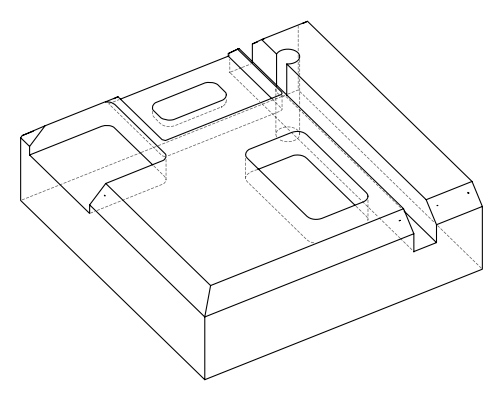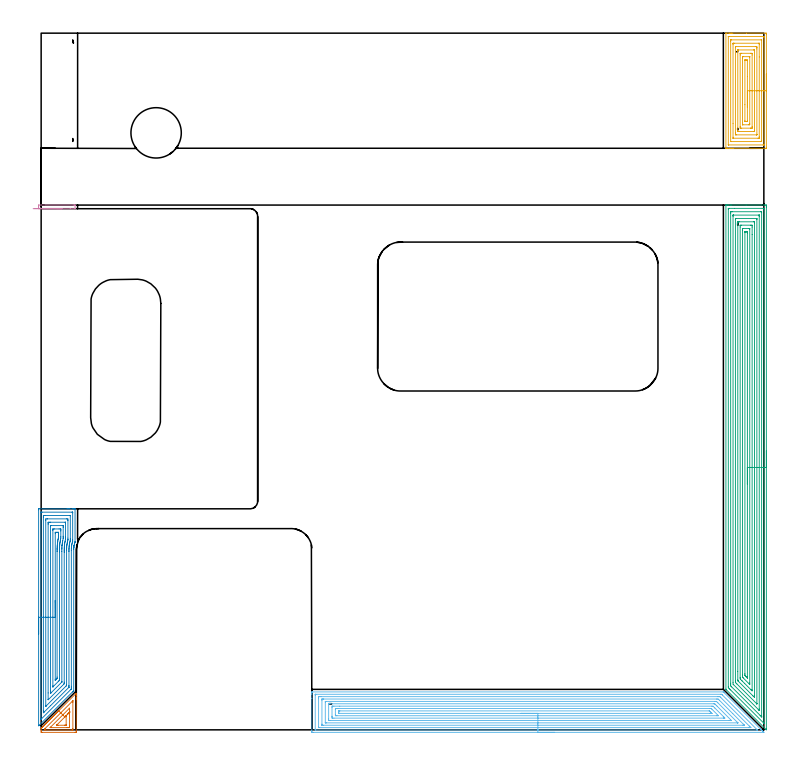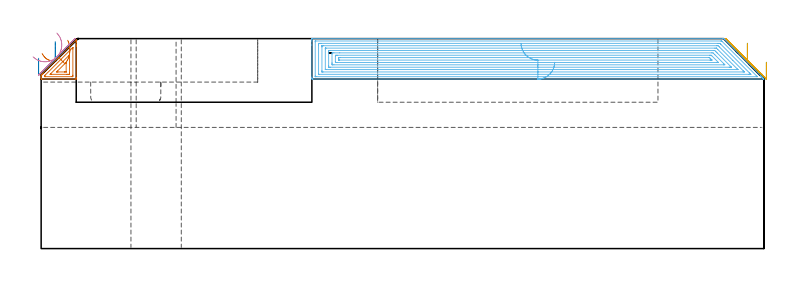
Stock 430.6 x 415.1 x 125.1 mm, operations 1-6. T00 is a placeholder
(PLAN: 13 operations, 6 tool changes, 280.7 min)
(1 AREA_MILL | FG_CHAMFER_SURFACE | UGT0205_001 | 1.1 min | 8317 mm3)
(2 AREA_MILL_1 | FG_CHAMFER_SURFACE_1 | UGT0205_001 | 7.94 min | 29076 mm3)
(3 AREA_MILL_2 | FG_CHAMFER_SURFACE_2 | UGT0205_001 | 22 min | 92930 mm3)
(4 AREA_MILL_3 | FG_CHAMFER_SURFACE_3 | UGT0205_001 | 0.39 min | 4302 mm3)
(5 AREA_MILL_4 | FG_CHAMFER_SURFACE_4 | UGT0205_001 | 5.28 min | 22315 mm3)
(6 AREA_MILL_5 | FG_CHAMFER_SURFACE_5 | UGT0205_001 | 18.88 min | 76219 mm3)
(7 AREA_MILL_6 | FG_CHAMFER_SURFACE_6 | UGT0205_001 | 4.74 min | 18047 mm3)
(8 MILL_RECTANGULAR_POCKET | POCKET_RECTANGULAR_STRAIGHT | UGT0201_094 | Follow Part, ap 5, ae 75% | 16.33 min | 555409 mm3)
(9 MILL_RECTANGULAR_POCKET_1 | POCKET_RECTANGULAR_STRAIGHT_1 | NXT0201_007 | Follow Part, ap 6.25, ae 75% | 3.39 min | 146269 mm3)
(10 MILL_SLOT | SLOT_PARTIAL_RECTANGULAR | NXT0201_009 | Follow Part, ap 2, ae 75% | 158.2 min | 493099 mm3)
(11 MILL_SLOT_1 | SLOT_PARTIAL_RECTANGULAR_1 | UGT0201_094 | Follow Part, ap 5, ae 75% | 27.92 min | 630699 mm3)
(12 MILL_RECTANGULAR_SLOT | SLOT_RECTANGULAR | UGT0201_004 | Follow Part, ap 8, ae 75% | 14.06 min | 765922 mm3)
(13 INDEXABLE_INSERT_DRILL_THROUGH_HOLE_FROM_SOLID | STEP1HOLE | NXT0302_031 | 0.52 min | 78790 mm3)
(TOOL UGT0205_001 | Chamfer Mill 20 x 3 x 45 deg. | D20 FL50 Z2)
(TOOL UGT0201_094 | End mill 20 mm | D20 FL38 Z4)
(TOOL NXT0201_007 | ENDMILL 25mm [R216.25-25050GCK54P 1620] | D25 R3 FL54 Z5)
(TOOL NXT0201_009 | ENDMILL 8mm [2P460-0800-NA 1630] | D8 FL26 Z6)
(TOOL UGT0201_004 | End Mill 32 mm | D32 FL53 Z6)
(TOOL NXT0302_031 | Index. Insert Drill 30mm [880-D3000L32-05] | D30 PA176 FL150 Z2)
(OP 1 AREA_MILL)
G17 G21 G94 G90
T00 M6
G54
G17 G0 G90 X0.593 Y1.495 S1061 M3
G43 Z135.1 H0
Z116.238
G94 G1 X0.971 Y1.873 Z115.549 F250.
X1.39 Y2.292 Z114.908
X1.846 Y2.748 Z114.322
X2.337 Y3.239 Z113.794
X2.859 Y3.761 Z113.329
X3.408 Y4.31 Z112.93
X3.979 Y4.881 Z112.6
X4.568 Y5.47 Z112.341
X5.171 Y6.073 Z112.156
X5.783 Y6.685 Z112.046
X6.399 Y7.301 Z112.012
X7.016 Y7.917 Z112.055
X7.627 Y8.528 Z112.173
X8.228 Y9.13 Z112.365
X8.816 Y9.717 Z112.632
X9.385 Y10.286 Z112.969
X9.931 Y10.832 Z113.376
X10.449 Y11.351 Z113.848
X20.805 Y21.706 Z124.203
X20.84 Y21.74 Z124.23
X20.89 Y21.786 Z124.268
X20.9 Y21.716 Z124.212
Y21.697 Z124.196
Y21.599 Z124.099
Y21.057 Z123.557
Y20.365 Z122.86
Y19.131 Z121.627
Y18.588 Z121.083
Y17.971 Z120.467
Y-0.682 Z101.815
X20.898 Y-0.953 Z101.544
X20.892 Y-1.492 Z101.006
X20.823 Y-1.494 Z101.003
X20.279 Y-1.5 Z101.
X0.449 Y-1.499 Z101.001
X0.174 Y-1.496 Z101.004
X0.002 Y-1.491 Z101.005
X0. Y-1.299 Z101.198
Y-0.953 Z101.542
Y-0.261 Z102.239
X0.001 Y0.823 Z103.321
X0.003 Y0.892 Z103.39
X0.025 Y0.925 Z103.425
X0.116 Y1.017 Z103.516
X0.218 Y1.119 Z103.615
X0.323 Y1.223 Z103.723
X0.411 Y1.311 Z103.811
X0.514 Y1.415 Z103.911
X0.621 Y1.521 Z104.021
X0.705 Y1.605 Z104.105
X0.81 Y1.712 Z104.208
X0.919 Y1.819 Z104.319
X1. Y1.9 Z104.399
X1.106 Y2.008 Z104.504
X10.449 Y11.351 Z113.848
X10.531 Y11.267 Z113.767
X11.675 Y10.125 Z112.625
X18.492 Y16.942 Z119.442
X18.877 Y17.318 Z119.818
X18.887 Y17.326 Z119.826
X18.891 Y17.318 Z119.818
X18.897 Y17.297 Z119.797
X18.899 Y16.812 Z119.312
X18.9 Y16.406 Z118.906
X18.899 Y0.823 Z103.323
X18.898 Y0.42 Z102.92
X18.89 Y-0.065 Z102.435
X18.512 Y-0.085 Z102.415
X18.492
X2.428
X2.408 Y-0.084 Z102.416
X2.01 Y-0.065 Z102.435
X2.008 Y0.333 Z102.833
X2.016 Y0.454 Z102.954
X2.385 Y0.835 Z103.335
X11.675 Y10.125 Z112.625
X12.9 Y8.9 Z111.4
X16.705 Y12.704 Z115.204
X16.88 Y12.871 Z115.371
X16.889 Y12.879 Z115.379
X16.891 Y12.865 Z115.365
X16.896 Y12.797 Z115.297
X16.899 Y12.694 Z115.194
X16.9 Y12.565 Z115.065
Y2.406 Z104.906
X16.898 Y1.712 Z104.212
X16.896 Y1.521 Z104.021
X16.888 Y1.335 Z103.835
X16.705 Y1.333 Z103.833
X16.196 Y1.33 Z103.83
X15.811 Y1.329 Z103.829
X15.303 Y1.328 Z103.828
X5.982 Y1.329 Z103.829
X5.471 Y1.332 Z103.832
X5.415 Y1.335 Z103.835
X5.353 Y1.342 Z103.842
X5.405 Y1.397 Z103.897
X5.712 Y1.712 Z104.212
X12.9 Y8.9 Z111.4
X14.124 Y7.676 Z110.176
X14.871 Y8.42 Z110.92
X14.889 Y8.435 Z110.935
X14.891 Y8.436 Z110.936
X14.893 Y8.433 Z110.933
X14.896 Y8.336 Z110.836
X14.9 Y7.947 Z110.447
X14.899 Y3.053 Z105.553
X14.897 Y2.835 Z105.335
X14.894 Y2.781 Z105.281
X14.891 Y2.757 Z105.257
X14.877 Y2.75 Z105.25
X14.769 Y2.747 Z105.247
X14.024 Y2.743 Z105.243
X13.88
X10.058
X9.556 Y2.746 Z105.246
X9.406 Y2.749 Z105.249
X9.22 Y2.76 Z105.26
X9.305 Y2.85 Z105.35
X9.404 Y2.953 Z105.453
X9.556 Y3.108 Z105.608
X9.747 Y3.299 Z105.799
X14.124 Y7.676 Z110.176
X14.612 Y8.163 Z110.71
X15.065 Y8.616 Z111.302
X15.479 Y9.031 Z111.948
X15.853 Y9.404 Z112.643
X16.182 Y9.733 Z113.381
X16.464 Y10.016 Z114.156
X16.698 Y10.249 Z114.964
X16.88 Y10.432 Z115.797
X17.011 Y10.562 Z116.65
X17.089 Y10.64 Z117.515
X17.113 Y10.664 Z118.387
X17.083 Y10.634 Z119.258
X17. Y10.551 Z120.123
X16.863 Y10.415 Z120.973
X16.675 Y10.227 Z121.804
X16.436 Y9.988 Z122.609
X16.149 Y9.701 Z123.381
X15.815 Y9.367 Z124.114
G0 Z135.1
M5
M2
(OP 2 AREA_MILL_1)
G17 G21 G94 G90
T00 M6
G54
G17 G0 G90 X-1.5 Y57.05 S1061 M3
G43 Z135.1 H0
Z113.4
G94 G1 Y57.088 Z112.528 F250.
Y57.202 Z111.664
Y57.391 Z110.812
Y57.653 Z109.98
Y57.987 Z109.174
Y58.39 Z108.4
Y58.859 Z107.664
Y59.39 Z106.972
Y59.979 Z106.329
Y60.622 Z105.74
Y61.314 Z105.208
Y62.05 Z104.74
Y62.824 Z104.337
Y63.63 Z104.003
Y64.462 Z103.741
Y65.314 Z103.552
Y66.178 Z103.438
Y67.05 Z103.4
Y131.129
X-1.497 Y131.428 Z103.402
X-1.491 Y131.69 Z103.405
X-1.225 Y131.7 Z103.672
X15.466 Z120.361
X16.038 Z120.932
X16.677 Z121.575
X16.93 Z121.827
X18.713 Z123.608
X19.218 Z124.117
X19.285 Z124.183
X19.863 Z124.762
X20.16 Y131.693 Z125.052
X20.197 Y131.69 Z125.088
X20.2 Y131.574 Z125.1
X20.196 Y111.953 Z125.095
X20.197 Y111.898 Z125.092
X20.187 Y111.851 Z125.083
X20.183 Y111.832 Z125.079
X20.163 Y111.775 Z125.061
X20.004 Y111.304 Z124.902
X19.902 Y110.968 Z124.8
X19.869 Y110.858 Z124.767
X19.751 Y110.41 Z124.65
X19.652 Y109.964 Z124.552
X19.649 Y109.945 Z124.549
X19.618 Y109.769 Z124.514
X19.605 Y109.703 Z124.504
X19.571 Y109.516 Z124.47
X19.506 Y109.069 Z124.404
X19.488 Y108.879 Z124.384
X19.483 Y108.838 Z124.38
X19.467 Y108.651 Z124.358
X19.464 Y108.622 Z124.356
X19.428 Y107.989 Z124.315
X19.409 Y107.728 Z124.304
X19.402 Y107.498 Z124.301
X19.4 Y23.441 Z124.3
X19.398 Y23.305 Z124.286
X19.362 Y23.26 Z124.257
X19.307 Y23.207 Z124.207
X19.285 Y23.185 Z124.185
X18.651 Y22.551 Z123.55
X-1.225 Y2.674 Z103.673
X-1.351 Y2.55 Z103.546
X-1.492 Y2.413 Z103.406
X-1.497 Y2.48 Z103.403
X-1.5 Y2.625 Z103.4
Y2.674
Y67.05
X-0.086 Z104.814
X-0.085 Y129.421 Z104.815
X-0.084 Y129.494 Z104.816
X-0.079 Y129.638 Z104.821
X-0.073 Y129.691 Z104.827
X-0.056 Y129.694 Z104.844
X-0.013 Y129.696 Z104.887
X0.527 Y129.7 Z105.427
X18.362 Z123.262
X18.713 Y129.696 Z123.613
X18.762 Y129.693 Z123.662
X18.772 Y129.691 Z123.672
X18.778 Y129.66 Z123.678
X18.782 Y129.565 Z123.682
X18.784 Y129.421 Z123.684
X18.785 Y129.349 Z123.685
X18.781 Y113.261 Z123.681
X18.778 Y112.439 Z123.678
X18.776 Y112.377 Z123.676
X18.769 Y112.316 Z123.669
X18.583 Y111.679 Z123.483
X18.547 Y111.549 Z123.447
X18.4 Y110.972 Z123.3
X18.331 Y110.659 Z123.231
X18.248 Y110.234 Z123.148
X18.17 Y109.769 Z123.07
X18.147 Y109.607 Z123.047
X18.074 Y109.006 Z122.974
X18.062 Y108.879 Z122.962
X18.045 Y108.656 Z122.945
X17.996 Y107.869 Z122.896
X17.987 Y106.934 Z122.887
X17.986 Y25.947 Z122.886
X17.985 Y25.221 Z122.885
X17.984 Y25.059 Z122.884
X17.974 Y24.331 Z122.874
X17.9 Y24.253 Z122.8
X17.821 Y24.172 Z122.721
X-0.013 Y6.338 Z104.887
X-0.047 Y6.307 Z104.853
X-0.074 Y6.287 Z104.826
X-0.079 Y6.285 Z104.821
X-0.081 Y6.314 Z104.819
X-0.085 Y6.458 Z104.815
X-0.086 Y6.531 Z104.814
Y6.603
Y67.05
X1.328 Z106.228
X1.329 Y126.679 Z106.229
X1.33 Y127.119 Z106.23
X1.334 Y127.569 Z106.234
X1.335 Y127.67 Z106.235
X1.509 Y127.69 Z106.409
X1.641 Y127.698 Z106.541
X1.77 Y127.699 Z106.67
X2.531 Y127.7 Z107.431
X16.93 Y127.699 Z121.83
X17.061 Y127.697 Z121.961
X17.322 Y127.69 Z122.222
X17.365 Y127.683 Z122.265
X17.366 Y127.669 Z122.266
X17.369 Y127.632 Z122.269
X17.37 Y127.569 Z122.27
X17.367 Y113.783 Z122.267
X17.366 Y113.329 Z122.266
X17.363 Y112.897 Z122.263
X17.36 Y112.781 Z122.26
X17.336 Y112.682 Z122.236
X17.272 Y112.439 Z122.172
X17.201 Y112.168 Z122.101
X17.043 Y111.549 Z121.943
X17.022 Y111.457 Z121.922
X16.93 Y111.029 Z121.83
X16.871 Y110.718 Z121.771
X16.861 Y110.659 Z121.761
X16.753 Y109.946 Z121.653
X16.731 Y109.769 Z121.631
X16.663 Y109.146 Z121.563
X16.643 Y108.879 Z121.543
X16.608 Y108.311 Z121.508
X16.591 Y107.989 Z121.491
X16.58 Y107.448 Z121.48
X16.576 Y107.099 Z121.476
X16.573 Y106.565 Z121.473
Y106.209
X16.571 Y26.468 Z121.471
X16.57 Y26.111 Z121.47
X16.567 Y25.582 Z121.467
X16.564 Y25.401 Z121.464
X16.554 Y25.365 Z121.454
X16.52 Y25.327 Z121.42
X16.42 Y25.221 Z121.32
X5.646 Y14.445 Z110.546
X1.77 Y10.571 Z106.67
X1.528 Y10.333 Z106.428
X1.345 Y10.156 Z106.245
X1.335 Y10.369 Z106.235
X1.332 Y10.529 Z106.232
X1.329 Y10.981 Z106.229
Y11.422
X1.328 Y67.05 Z106.228
X2.743 Z107.643
Y124.818
X2.744 Y124.899 Z107.644
X2.758 Y125.693 Z107.658
X3.554 Y125.699 Z108.454
X3.643 Y125.7 Z108.543
X15.236 Y125.699 Z120.136
X15.943 Y125.69 Z120.843
X15.954 Y124.982 Z120.854
X15.955 Y124.899 Z120.855
X15.953 Y114.219 Z120.853
X15.95 Y113.417 Z120.85
X15.947 Y113.329 Z120.847
X15.936 Y113.133 Z120.836
X15.819 Y112.658 Z120.719
X15.767 Y112.439 Z120.667
X15.651 Y111.935 Z120.551
X15.571 Y111.549 Z120.471
X15.502 Y111.194 Z120.402
X15.415 Y110.659 Z120.315
X15.38 Y110.426 Z120.28
X15.298 Y109.769 Z120.198
X15.283 Y109.632 Z120.183
X15.22 Y108.879 Z120.12
X15.215 Y108.811 Z120.115
X15.171 Y107.989 Z120.071
X15.17 Y107.966 Z120.07
X15.158 Y107.087 Z120.058
X15.157 Y26.99 Z120.057
X15.146 Y26.407 Z120.046
X15.001 Y26.255 Z119.901
X14.861 Y26.111 Z119.761
X3.188 Y14.437 Z108.088
X2.975 Y14.228 Z107.875
X2.763 Y14.024 Z107.663
X2.749 Y14.014 Z107.649
X2.747 Y14.065 Z107.647
X2.745 Y14.197 Z107.645
X2.743 Y14.46 Z107.643
Y14.541
Y67.05
X4.157 Z109.057
Y122.517
X4.158 Y123.119 Z109.058
X4.16 Y123.404 Z109.06
X4.164 Y123.685 Z109.064
X4.445 Y123.693 Z109.345
X4.757 Y123.698 Z109.657
X5.337 Y123.7 Z110.237
X5.647 Z110.547
X14.254 Y123.699 Z119.154
X14.448 Y123.696 Z119.348
X14.518 Y123.693 Z119.418
X14.532 Y123.691 Z119.432
X14.535 Y123.664 Z119.435
X14.538 Y123.596 Z119.438
X14.54 Y123.405 Z119.44
X14.539 Y114.825 Z119.439
X14.538 Y114.219 Z119.438
X14.536 Y113.938 Z119.436
X14.532 Y113.633 Z119.432
X14.518 Y113.486 Z119.418
X14.275 Y112.439 Z119.175
X14.254 Y112.342 Z119.154
X14.127 Y111.676 Z119.027
X14.106 Y111.549 Z119.006
X14.007 Y110.907 Z118.907
X13.973 Y110.659 Z118.873
X13.908 Y110.115 Z118.808
X13.873 Y109.769 Z118.773
X13.834 Y109.299 Z118.734
X13.805 Y108.879 Z118.705
X13.782 Y108.461 Z118.682
X13.762 Y107.989 Z118.662
X13.754 Y107.599 Z118.654
X13.748 Y107.099 Z118.648
X13.745 Y106.718 Z118.645
X13.744 Y106.209 Z118.644
Y105.829
X13.743 Y28.401 Z118.643
X13.741 Y27.891 Z118.641
X13.738 Y27.516 Z118.638
X13.736 Y27.461 Z118.636
X13.714 Y27.424 Z118.614
X13.333 Y27.031 Z118.233
X4.402 Y18.101 Z109.302
X4.296 Y18.006 Z109.196
X4.164 Y17.921 Z109.064
X4.16 Y18.101 Z109.06
X4.158 Y18.252 Z109.058
X4.157 Y21.994 Z109.057
Y67.05
X5.571 Z110.471
Y121.106
X5.572 Y121.339 Z110.472
X5.576 Y121.666 Z110.476
X5.577 Y121.682 Z110.477
X5.588 Y121.69 Z110.488
X5.651 Y121.695 Z110.551
X5.747 Y121.698 Z110.647
X5.868 Y121.7 Z110.768
X6.229 Z111.129
X13.002 Y121.699 Z117.902
X13.095 Y121.695 Z117.995
X13.112 Y121.69 Z118.012
X13.12 Y121.685 Z118.02
X13.122 Y121.667 Z118.022
X13.125 Y121.576 Z118.025
X13.126 Y121.339 Z118.026
Y120.685
X13.125 Y115.347 Z118.025
Y115.109
X13.124 Y114.458 Z118.024
X13.122 Y114.219 Z118.022
X13.118 Y113.895 Z118.018
X12.903 Y112.898 Z117.803
X12.811 Y112.439 Z117.711
X12.756 Y112.154 Z117.656
X12.656 Y111.549 Z117.556
X12.632 Y111.389 Z117.532
X12.533 Y110.659 Z117.433
X12.526 Y110.604 Z117.426
X12.471 Y110.1 Z117.371
X12.445 Y109.795 Z117.345
X12.443 Y109.769 Z117.343
X12.387 Y108.963 Z117.287
X12.382 Y108.879 Z117.282
X12.347 Y108.113 Z117.247
X12.344 Y107.989 Z117.244
X12.333 Y107.238 Z117.233
X12.33 Y106.209 Z117.23
X12.329 Y28.781 Z117.229
X12.327 Y28.594 Z117.227
X12.324 Y28.501 Z117.224
X12.322 Y28.482 Z117.222
X12.31 Y28.465 Z117.21
X12.281 Y28.432 Z117.181
X12.106 Y28.255 Z117.006
X6.229 Y22.377 Z111.129
X5.87 Y22.019 Z110.77
X5.752 Y21.905 Z110.652
X5.588 Y21.747 Z110.488
X5.578 Y21.97 Z110.478
X5.573 Y22.315 Z110.473
X5.572 Y22.551 Z110.472
X5.571 Y23.207 Z110.471
Y67.05
X6.985 Z111.885
X6.986 Y118.804 Z111.886
X6.991 Y119.559 Z111.891
X6.992 Y119.687 Z111.892
X7.121 Y119.69 Z112.021
X7.872 Y119.699 Z112.772
X10.688 Y119.7 Z115.588
X11.441 Y119.697 Z116.341
X11.579 Y119.69 Z116.479
X11.705 Y119.682 Z116.605
X11.708 Y119.559 Z116.608
X11.71 Y119.429 Z116.61
X11.711 Y118.669 Z116.611
X11.712 Y118.537 Z116.612
X11.71 Y114.979 Z116.61
X11.703 Y114.219 Z116.603
X11.514 Y113.329 Z116.414
X11.383 Y112.635 Z116.283
X11.349 Y112.439 Z116.249
X11.26 Y111.868 Z116.16
X11.215 Y111.549 Z116.115
X11.155 Y111.083 Z116.055
X11.107 Y110.659 Z116.007
X11.069 Y110.279 Z115.969
X11.026 Y109.769 Z115.926
X11.003 Y109.455 Z115.903
X10.968 Y108.879 Z115.868
X10.955 Y108.613 Z115.855
X10.932 Y107.989 Z115.832
X10.926 Y107.751 Z115.826
X10.918 Y107.099 Z115.818
X10.917 Y106.871 Z115.817
X10.916 Y106.209 Z115.816
Y105.982
X10.914 Y30.334 Z115.814
X10.91 Y29.671 Z115.81
X10.908 Y29.558 Z115.808
X10.902 Y29.511 Z115.802
X10.876 Y29.482 Z115.776
X10.688 Y29.287 Z115.588
X10.435 Y29.033 Z115.335
X10.184 Y28.781 Z115.084
X7.317 Y25.914 Z112.217
X7.121 Y25.718 Z112.021
X7.054 Y25.654 Z111.954
X7. Y25.606 Z111.9
X6.993 Y25.6 Z111.893
X6.99 Y25.629 Z111.89
X6.988 Y25.705 Z111.888
X6.986 Y25.976 Z111.886
X6.985 Y26.111 Z111.885
Y67.05
X8.399 Z113.299
X8.4 Y116.889 Z113.3
X8.401 Y117.391 Z113.301
X8.403 Y117.561 Z113.303
X8.406 Y117.685 Z113.306
X8.498 Y117.69 Z113.398
X8.904 Y117.699 Z113.804
X8.984 Y117.7 Z113.884
X9.796 Z114.696
X9.875 Z114.775
X10.199 Y117.695 Z115.099
X10.279 Y117.691 Z115.179
X10.291 Y117.688 Z115.191
X10.293 Y117.678 Z115.193
X10.295 Y117.651 Z115.195
X10.297 Y117.591 Z115.197
Y117.279
Y115.999
X10.296 Y115.5 Z115.196
X10.294 Y115.109 Z115.194
X10.29 Y114.617 Z115.19
X10.286 Y114.517 Z115.186
X10.154 Y113.862 Z115.054
X10.049 Y113.329 Z114.949
X10.01 Y113.115 Z114.91
X9.896 Y112.439 Z114.796
X9.883 Y112.352 Z114.783
X9.796 Y111.735 Z114.696
X9.775 Y111.571 Z114.675
X9.772 Y111.549 Z114.672
X9.685 Y110.77 Z114.585
X9.675 Y110.659 Z114.575
X9.616 Y109.949 Z114.516
X9.603 Y109.769 Z114.503
X9.562 Y109.113 Z114.462
X9.55 Y108.879 Z114.45
X9.525 Y108.26 Z114.425
X9.517 Y107.989 Z114.417
X9.507 Y107.388 Z114.407
X9.504 Y107.099 Z114.404
X9.502 Y106.503 Z114.402
Y106.209
X9.5 Y31.451 Z114.4
X9.497 Y30.859 Z114.397
X9.493 Y30.561 Z114.393
X9.204 Y30.261 Z114.104
X8.904 Y29.952 Z113.804
X8.764 Y29.811 Z113.664
X8.624 Y29.671 Z113.524
X8.546 Y29.594 Z113.446
X8.495 Y29.546 Z113.395
X8.409 Y29.467 Z113.309
X8.404 Y29.581 Z113.304
X8.402 Y29.671 Z113.302
X8.4 Y29.871 Z113.3
Y30.174
X8.399 Y67.05 Z113.299
Y67.922 Z113.338
Y68.787 Z113.451
Y69.638 Z113.64
Y70.47 Z113.903
Y71.276 Z114.236
Y72.05 Z114.639
Y72.786 Z115.108
Y73.478 Z115.639
Y74.121 Z116.228
Y74.71 Z116.872
Y75.242 Z117.564
Y75.71 Z118.299
Y76.113 Z119.073
Y76.447 Z119.879
Y76.709 Z120.711
Y76.898 Z121.563
Y77.012 Z122.428
Y77.05 Z123.299
G0 Z135.1
M5
M2
(OP 3 AREA_MILL_2)
G17 G21 G94 G90
T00 M6
G54
G17 G0 G90 X432.1 Y166.35 S1061 M3
G43 Z135.1 H0
Z111.
G94 G1 Y166.312 Z110.128 F250.
Y166.198 Z109.263
Y166.009 Z108.412
Y165.747 Z107.58
Y165.413 Z106.774
Y165.01 Z106.
Y164.542 Z105.264
Y164.01 Z104.572
Y163.421 Z103.929
Y162.778 Z103.34
Y162.086 Z102.808
Y161.35 Z102.34
Y160.576 Z101.937
Y159.77 Z101.603
Y158.938 Z101.341
Y158.086 Z101.152
Y157.222 Z101.038
Y156.35 Z101.
Y0.525
X432.099 Y0.16 Z101.001
X432.098 Y0.12 Z101.002
X432.091 Y0.014 Z101.005
X432.019 Y0.082 Z101.078
X431.939 Y0.16 Z101.158
X408.288 Y23.812 Z124.811
X408.034 Y24.069 Z125.061
X408.003 Y24.105 Z125.089
X408. Y24.257 Z125.1
Y312.54
X408.002 Y312.691 Z125.088
X408.029 Y312.7 Z125.062
X408.376 Z124.724
X408.775 Z124.325
X409.41 Z123.684
X410.615 Z122.482
X411.184 Z121.91
X420.05 Z113.047
X430.974 Z102.123
X431.576 Y312.696 Z101.521
X432.092 Y312.692 Z101.006
X432.094 Y312.615 Z101.004
X432.098 Y312.094 Z101.002
X432.1 Y311.566 Z101.
Y156.35
X430.686 Z102.414
X430.685 Y3.958 Z102.415
Y3.904
X430.683 Y3.878 Z102.417
X430.682 Y3.877 Z102.418
X430.674 Y3.881 Z102.426
X430.617 Y3.934 Z102.483
X430.564 Y3.986 Z102.536
X430.373 Y4.176 Z102.727
X410.738 Y23.812 Z122.362
X410.297 Y24.254 Z122.803
X409.853 Y24.704 Z123.247
X409.421 Y25.154 Z123.679
X409.414 Y25.593 Z123.686
Y310.305
X409.416 Y310.531 Z123.684
X409.419 Y310.641 Z123.681
X409.421 Y310.688 Z123.679
X409.52 Y310.691 Z123.58
X409.91 Y310.698 Z123.19
X413.171 Y310.7 Z119.929
X430.302 Y310.699 Z102.798
X430.548 Y310.695 Z102.552
X430.645 Y310.69 Z102.455
X430.679 Y310.686 Z102.421
X430.681 Y310.64 Z102.419
X430.684 Y310.531 Z102.416
X430.686 Y310.313 Z102.414
Y156.35
X429.272 Z103.828
X429.271 Y8.282 Z103.829
X429.268 Y7.746 Z103.832
X429.267 Z103.833
X429.257 Z103.843
X428.916 Y8.084 Z104.184
X428.36 Y8.639 Z104.74
X411.403 Y25.597 Z121.697
X411.184 Y25.819 Z121.916
X410.855 Y26.156 Z122.245
X410.835 Y26.489 Z122.265
X410.832 Y26.844 Z122.268
X410.829 Y27.382 Z122.271
Y27.739
Y307.631
X410.83 Y307.987 Z122.27
X410.835 Y308.524 Z122.265
X410.84 Y308.69 Z122.26
X411.011 Y308.697 Z122.089
X411.184 Y308.699 Z121.916
X411.895 Y308.7 Z121.205
X428.741 Z104.359
X428.916 Y308.698 Z104.184
X429.091 Y308.695 Z104.009
X429.208 Y308.69 Z103.892
X429.265 Y308.678 Z103.835
X429.267 Y308.642 Z103.833
X429.269 Y308.524 Z103.831
X429.271 Y308.167 Z103.829
X429.272 Y156.35 Z103.828
X427.857 Z105.243
Y12.383
X427.851 Y11.617 Z105.249
X427.83 Y11.63 Z105.27
X427.746 Y11.709 Z105.354
X427.578 Y11.873 Z105.522
X427.24 Y12.209 Z105.86
X412.61 Y26.839 Z120.49
X412.25 Y27.201 Z120.85
X412.243 Y28.274 Z120.857
Y305.846
X412.245 Y306.563 Z120.855
X412.248 Y306.667 Z120.852
X412.249 Y306.689 Z120.851
X412.269 Y306.692 Z120.831
X412.321 Y306.696 Z120.779
X412.533 Y306.699 Z120.567
X427.58 Z105.52
X427.779 Y306.697 Z105.321
X427.828 Y306.693 Z105.272
X427.848 Y306.69 Z105.252
X427.85 Y306.678 Z105.25
X427.853 Y306.611 Z105.247
X427.857 Y306.02 Z105.243
Y305.846
Y156.35
X426.443 Z106.657
Y15.591
X426.442 Y15.528 Z106.658
X426.439 Y15.48 Z106.661
X426.438 Y15.475 Z106.662
X426.433 Y15.477 Z106.667
X426.394 Y15.51 Z106.706
X426.256 Y15.643 Z106.844
X414.516 Y27.382 Z118.584
X413.844 Y28.056 Z119.256
X413.736 Y28.168 Z119.364
X413.684 Y28.226 Z119.416
X413.664 Y28.252 Z119.436
X413.662 Y28.274 Z119.438
X413.659 Y28.46 Z119.441
X413.657 Y29.167 Z119.443
Y29.355
Y304.249
X413.658 Y304.437 Z119.442
X413.66 Y304.562 Z119.44
X413.664 Y304.661 Z119.436
X413.67 Y304.691 Z119.43
X413.686 Y304.692 Z119.414
X413.844 Y304.697 Z119.256
X414.096 Y304.7 Z119.004
X426.256 Y304.699 Z106.844
X426.347 Y304.697 Z106.753
X426.402 Y304.694 Z106.698
X426.428 Y304.691 Z106.672
X426.436 Y304.624 Z106.664
X426.441 Y304.249 Z106.659
X426.442 Y304.061 Z106.658
X426.443 Y156.35 Z106.657
X425.029 Z108.071
X425.028 Y20.242 Z108.072
X425.026 Y19.695 Z108.074
X425.022 Y19.349 Z108.078
X425.02 Y19.339 Z108.08
X425.003 Y19.349 Z108.097
X424.483 Y19.865 Z108.617
X424.106 Y20.242 Z108.994
X415.617 Y28.731 Z117.483
X415.183 Y29.167 Z117.917
X415.121 Y29.234 Z117.979
X415.085 Y29.274 Z118.015
X415.078 Y29.306 Z118.022
X415.075 Y29.442 Z118.025
X415.072 Y29.715 Z118.028
X415.071 Y34.84 Z118.029
Y301.933
X415.073 Y302.276 Z118.027
X415.076 Y302.551 Z118.024
X415.078 Y302.679 Z118.022
X415.205 Y302.691 Z117.895
X415.617 Y302.697 Z117.483
X416.083 Y302.7 Z117.017
X424.483 Y302.699 Z108.617
X424.953 Y302.696 Z108.147
X425.013 Y302.69 Z108.087
X425.022 Y302.626 Z108.078
X425.025 Y302.276 Z108.075
X425.028 Y301.727 Z108.072
X425.029 Y156.35 Z108.071
X423.615 Z109.485
X423.614 Y23.794 Z109.486
X423.597 Y23.213 Z109.503
X422.987 Y23.812 Z110.113
X419.163 Y27.634 Z113.937
X417.63 Y29.167 Z115.47
X417.39 Y29.407 Z115.71
X416.742 Y30.059 Z116.358
X416.504 Y30.306 Z116.596
X416.486 Y30.952 Z116.614
Y30.97
X416.485 Y299.599 Z116.615
X416.486 Y300.491 Z116.614
X416.487 Y300.508 Z116.613
X416.504 Y300.69 Z116.596
X417.184 Y300.699 Z115.916
X422.71 Z110.39
X423.393 Y300.696 Z109.707
X423.597 Y300.69 Z109.503
X423.613 Y300.491 Z109.487
X423.614 Y300.474 Z109.486
X423.615 Y299.599 Z109.485
Y295.122
Y156.35
X422.2 Z110.9
Y27.895
X422.198 Y27.382 Z110.902
X422.196 Y27.161 Z110.904
X422.194 Y27.08 Z110.906
X421.867 Y27.382 Z111.233
X418.277 Y30.97 Z114.823
X418.061 Y31.192 Z115.039
X417.955 Y31.304 Z115.145
X417.906 Y31.361 Z115.194
X417.905 Y31.465 Z115.195
X417.901 Y31.844 Z115.199
X417.9 Y32.224 Z115.2
Y32.737
Y297.814
Y298.192
X417.904 Y298.573 Z115.196
X417.906 Y298.679 Z115.194
X417.91 Y298.691 Z115.19
X417.92 Y298.694 Z115.18
X417.947 Y298.697 Z115.153
X418.057 Y298.699 Z115.043
X418.277 Y298.7 Z114.823
X421.829 Z111.271
X422.044 Y298.695 Z111.056
X422.151 Y298.69 Z110.949
X422.194 Y298.686 Z110.906
X422.196 Y298.655 Z110.904
X422.198 Y298.565 Z110.902
X422.2 Y298.327 Z110.9
Y156.35
X420.786 Z112.314
Y31.844
X420.782 Y31.107 Z112.318
X420.779 Y30.952 Z112.321
X420.774 Y30.93 Z112.326
X420.771 Y30.931 Z112.329
X420.746 Y30.952 Z112.354
X420.05 Y31.647 Z113.05
X419.854 Y31.844 Z113.246
X419.655 Y32.053 Z113.446
X419.321 Y32.405 Z113.779
X419.316 Y32.583 Z113.784
X419.315 Y32.737 Z113.785
X419.314 Y33.478 Z113.786
Y296.399
X419.316 Y296.584 Z113.784
X419.319 Y296.676 Z113.781
X419.321 Y296.69 Z113.779
X419.339 Y296.694 Z113.761
X419.385 Y296.698 Z113.715
X420.05 Y296.7 Z113.05
X420.27 Y296.699 Z112.83
X420.748 Y296.692 Z112.352
X420.773 Y296.69 Z112.327
X420.779 Y296.671 Z112.321
X420.782 Y296.603 Z112.318
X420.785 Y296.462 Z112.315
X420.786 Y296.18 Z112.314
Y296.028
Y156.35
Y155.478 Z112.352
Y154.613 Z112.466
Y153.762 Z112.654
Y152.93 Z112.917
Y152.124 Z113.251
Y151.35 Z113.653
Y150.614 Z114.122
Y149.922 Z114.653
Y149.279 Z115.243
Y148.69 Z115.886
Y148.158 Z116.578
Y147.69 Z117.314
Y147.287 Z118.088
Y146.953 Z118.893
Y146.691 Z119.725
Y146.502 Z120.577
Y146.388 Z121.442
Y146.35 Z122.314
G0 Z135.1
M5
M2
(OP 4 AREA_MILL_3)
G17 G21 G94 G90
T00 M6
G54
G17 G0 G90 X9.35 Y310.5 S1061 M3
G43 Z135.1 H0
Z128.391
G94 G1 X9.939 Z127.748 F250.
X10.47 Z127.056
X10.939 Z126.32
X11.342 Z125.546
X11.676 Z124.74
X11.938 Z123.908
X12.127 Z123.056
X12.241 Z122.191
X12.279 Z121.32
X12.241 Z120.448
X12.127 Z119.583
X11.938 Z118.732
X11.676 Z117.9
X11.342 Z117.094
X10.939 Z116.32
X10.47 Z115.584
X9.939 Z114.892
X9.35 Z114.249
X-1.386 Z103.512
X-1.492 Y310.503 Z103.406
X-1.496 Y310.734 Z103.404
X-1.5 Y311.312 Z103.4
Y312.178
X-1.497 Y312.466 Z103.403
X-1.492 Y312.697 Z103.407
X-1.386 Y312.7 Z103.513
X19.123 Z124.019
X20.051 Z124.944
X20.12 Y312.697 Z125.014
X20.196 Y312.69 Z125.089
X20.2 Y312.466 Z125.1
Y310.734
X20.196 Y310.509 Z125.089
X20.176 Y310.505 Z125.069
X20.119 Y310.5 Z125.013
X17.339 Z122.237
X9.35 Z114.249
X8.707 Z113.659
X8.015 Z113.128
X7.279 Z112.66
X6.505 Z112.257
X5.699 Z111.923
X4.867 Z111.661
X4.015 Z111.472
X3.15 Z111.358
X2.279 Z111.32
X1.407 Z111.358
X0.542 Z111.472
X-0.309 Z111.661
X-1.141 Z111.923
X-1.947 Z112.257
X-2.721 Z112.66
X-3.457 Z113.128
X-4.149 Z113.659
X-4.792 Z114.249
G0 Z135.1
M5
M2
(OP 5 AREA_MILL_4)
G17 G21 G94 G90
T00 M6
G54
G17 G0 G90 X432.1 Y390.8 S1061 M3
G43 Z135.1 H0
Z111.
G94 G1 Y390.762 Z110.128 F250.
Y390.648 Z109.264
Y390.459 Z108.412
Y390.197 Z107.58
Y389.863 Z106.774
Y389.46 Z106.
Y388.992 Z105.264
Y388.46 Z104.572
Y387.871 Z103.929
Y387.228 Z103.34
Y386.536 Z102.808
Y385.8 Z102.34
Y385.026 Z101.937
Y384.22 Z101.603
Y383.388 Z101.341
Y382.536 Z101.152
Y381.672 Z101.038
Y380.8 Z101.
Y347.047
X432.096 Y346.679 Z101.002
X432.091 Y346.51 Z101.005
X431.917 Y346.5 Z101.179
X412.616 Z120.479
X412.07 Z121.023
X411.388 Z121.709
X411.184 Z121.913
X410.502 Z122.596
X410.297 Z122.799
X409.888 Z123.211
X408.933 Z124.166
X408.524 Z124.575
X408.241 Z124.857
X408.017 Y346.506 Z125.075
X408.003 Y346.509 Z125.089
X408. Y346.602 Z125.1
Y414.998
X408.003 Y415.091 Z125.089
X408.017 Y415.094 Z125.075
X408.242 Y415.1 Z124.857
X409.888 Z123.211
X410.297 Z122.799
X410.501 Z122.596
X411.184 Z121.913
X411.388 Z121.709
X412.07 Z121.023
X420.272 Z112.825
X431.576 Z101.52
X431.919 Y415.098 Z101.177
X432.091 Y415.09 Z101.005
X432.099 Y414.918 Z100.999
X432.1 Y414.553 Z101.
Y380.8
X430.686 Z102.414
X430.685 Y348.602 Z102.415
X430.684 Y348.547 Z102.416
X430.682 Y348.521 Z102.418
X430.68 Y348.514 Z102.42
X430.662 Y348.51 Z102.438
X430.448 Y348.505 Z102.652
X430.125 Y348.5 Z102.975
X409.733 Z123.367
X409.538 Y348.503 Z123.562
X409.481 Y348.505 Z123.619
X409.427 Y348.509 Z123.673
X409.421 Y348.603 Z123.679
X409.414 Y348.819 Z123.686
Y348.823
X409.415 Y412.998 Z123.685
X409.416 Y413.053 Z123.684
X409.418 Y413.079 Z123.682
X409.42 Y413.086 Z123.68
X409.438 Y413.09 Z123.662
X409.652 Y413.095 Z123.448
X409.975 Y413.099 Z123.125
X430.367 Y413.1 Z102.733
X430.562 Y413.097 Z102.538
X430.619 Y413.095 Z102.481
X430.673 Y413.091 Z102.427
X430.679 Y412.997 Z102.421
X430.686 Y412.781 Z102.414
Y412.777
Y380.8
X429.272 Z103.828
X429.271 Y351.132 Z103.829
X429.267 Y350.6 Z103.833
X429.265 Y350.52 Z103.835
X429.115 Y350.507 Z103.985
X429.015 Y350.501 Z104.085
X411.084 Z122.016
X410.886 Y350.506 Z122.214
X410.834 Y350.51 Z122.266
X410.832 Y350.519 Z122.268
X410.829 Y350.549 Z122.271
Y410.468
X410.833 Y411. Z122.267
X410.835 Y411.08 Z122.265
X410.985 Y411.093 Z122.115
X411.085 Y411.099 Z122.015
X429.016 Z104.084
X429.214 Y411.094 Z103.886
X429.266 Y411.09 Z103.834
X429.268 Y411.081 Z103.832
X429.271 Y411.051 Z103.829
X429.272 Y380.8 Z103.828
X427.857 Z105.243
Y353.264
X427.853 Y352.553 Z105.247
X427.851 Y352.511 Z105.249
X427.81 Y352.507 Z105.29
X427.715 Y352.503 Z105.385
X427.524 Y352.501 Z105.576
X427.143 Y352.5 Z105.957
X412.521 Z120.579
X412.365 Y352.502 Z120.735
X412.287 Y352.506 Z120.813
X412.253 Y352.51 Z120.847
X412.25 Y352.532 Z120.85
X412.244 Y353.091 Z120.856
X412.243 Y361.348 Z120.857
Y408.336
X412.247 Y409.047 Z120.853
X412.249 Y409.089 Z120.851
X412.29 Y409.093 Z120.81
X412.385 Y409.097 Z120.715
X412.576 Y409.099 Z120.524
X412.957 Y409.1 Z120.143
X427.579 Z105.521
X427.735 Y409.098 Z105.365
X427.813 Y409.094 Z105.287
X427.847 Y409.09 Z105.253
X427.85 Y409.068 Z105.25
X427.856 Y408.509 Z105.244
X427.857 Y400.915 Z105.243
Y380.8
X426.443 Z106.657
Y354.854
X426.441 Y354.667 Z106.659
X426.438 Y354.543 Z106.662
X426.435 Y354.509 Z106.665
X426.424 Y354.506 Z106.676
X426.391 Y354.503 Z106.709
X426.256 Y354.501 Z106.844
X414.383 Z118.717
X413.844 Y354.507 Z119.256
X413.671 Y354.51 Z119.429
X413.662 Y354.854 Z119.438
X413.658 Y355.041 Z119.442
X413.657 Y355.228 Z119.443
Y355.929
Y406.746
X413.659 Y406.933 Z119.441
X413.662 Y407.057 Z119.438
X413.665 Y407.091 Z119.435
X413.676 Y407.094 Z119.424
X413.709 Y407.097 Z119.391
X413.844 Y407.099 Z119.256
X425.717 Z107.383
X426.256 Y407.093 Z106.844
X426.429 Y407.09 Z106.671
X426.438 Y406.746 Z106.662
X426.442 Y406.559 Z106.658
X426.443 Y406.372 Z106.657
Y405.671
Y380.8
X425.029 Z108.071
Y357.159
X425.027 Y356.817 Z108.073
X425.024 Y356.545 Z108.076
X425.022 Y356.518 Z108.078
X424.989 Y356.51 Z108.111
X424.905 Y356.504 Z108.195
X424.799 Y356.501 Z108.301
X415.617 Z117.483
X415.3 Y356.505 Z117.8
X415.09 Y356.51 Z118.01
X415.077 Y356.518 Z118.023
X415.075 Y356.532 Z118.025
X415.072 Y356.569 Z118.028
X415.071 Y356.635 Z118.029
Y356.817
Y404.441
X415.073 Y404.783 Z118.027
X415.076 Y405.055 Z118.024
X415.078 Y405.082 Z118.022
X415.111 Y405.09 Z117.989
X415.195 Y405.096 Z117.905
X415.301 Y405.099 Z117.799
X424.483 Z108.617
X424.8 Y405.095 Z108.3
X425.01 Y405.09 Z108.09
X425.023 Y405.082 Z108.077
X425.025 Y405.068 Z108.075
X425.028 Y405.031 Z108.072
X425.029 Y404.965 Z108.071
Y404.783
Y380.8
X423.615 Z109.485
Y359.482
X423.612 Y358.594 Z109.488
X423.611 Y358.579 Z109.489
X423.596 Y358.51 Z109.504
X422.803 Y358.501 Z110.297
X422.71 Y358.5 Z110.39
X417.39 Z115.71
X416.593 Y358.504 Z116.507
X416.503 Y358.51 Z116.597
X416.489 Y358.594 Z116.611
X416.487 Y358.61 Z116.613
X416.485 Y359.5 Z116.615
Y402.118
X416.488 Y403.006 Z116.612
X416.489 Y403.021 Z116.611
X416.503 Y403.09 Z116.597
X417.297 Y403.099 Z115.803
X417.39 Y403.1 Z115.71
X422.71 Z110.39
X423.507 Y403.096 Z109.593
X423.596 Y403.09 Z109.504
X423.611 Y403.006 Z109.489
X423.613 Y402.99 Z109.487
X423.615 Y402.118 Z109.485
Y380.8
X422.2 Z110.9
Y361.259
X422.198 Y360.883 Z110.902
X422.193 Y360.513 Z110.907
X421.823 Y360.503 Z111.277
X421.693 Y360.501 Z111.407
X418.147 Z114.953
X417.931 Y360.507 Z115.169
X417.908 Y360.51 Z115.192
X417.905 Y360.522 Z115.195
X417.901 Y360.548 Z115.199
X417.9 Y360.574 Z115.2
Y360.748
Y400.341
X417.902 Y400.717 Z115.198
X417.907 Y401.087 Z115.193
X418.277 Y401.097 Z114.823
X418.407 Y401.099 Z114.693
X421.953 Z111.147
X422.169 Y401.093 Z110.931
X422.192 Y401.09 Z110.908
X422.195 Y401.078 Z110.905
X422.199 Y401.052 Z110.901
X422.2 Y401.026 Z110.9
Y400.852
Y380.8
X420.786 Z112.314
Y362.666
X420.784 Y362.574 Z112.316
X420.782 Y362.529 Z112.318
X420.78 Y362.514 Z112.32
X420.761 Y362.51 Z112.339
X420.581 Y362.503 Z112.519
X420.05 Y362.501 Z113.05
X419.695 Y362.502 Z113.405
X419.385 Y362.51 Z113.715
X419.321 Y362.52 Z113.779
X419.318 Y362.636 Z113.782
X419.315 Y362.883 Z113.785
X419.314 Y372.471 Z113.786
Y398.934
X419.316 Y399.026 Z113.784
X419.318 Y399.071 Z113.782
X419.32 Y399.086 Z113.78
X419.339 Y399.09 Z113.761
X419.519 Y399.097 Z113.581
X420.05 Y399.099 Z113.05
X420.405 Y399.098 Z112.695
X420.715 Y399.09 Z112.385
X420.779 Y399.08 Z112.321
X420.782 Y398.964 Z112.318
X420.785 Y398.717 Z112.315
X420.786 Y389.314 Z112.314
Y380.8
Y379.928 Z112.352
Y379.064 Z112.466
Y378.212 Z112.654
Y377.38 Z112.917
Y376.574 Z113.251
Y375.8 Z113.653
Y375.064 Z114.122
Y374.372 Z114.653
Y373.729 Z115.243
Y373.14 Z115.886
Y372.608 Z116.578
Y372.14 Z117.314
Y371.737 Z118.088
Y371.403 Z118.894
Y371.141 Z119.726
Y370.952 Z120.577
Y370.838 Z121.442
Y370.8 Z122.314
G0 Z135.1
M5
M2
(OP 6 AREA_MILL_5)
G17 G21 G94 G90
T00 M6
G54
G17 G0 G90 X305.95 Y-1.5 S1061 M3
G43 Z135.1 H0
Z111.
G94 G1 X305.912 Z110.128 F250.
X305.798 Z109.264
X305.609 Z108.412
X305.347 Z107.58
X305.013 Z106.774
X304.61 Z106.
X304.141 Z105.264
X303.61 Z104.572
X303.021 Z103.929
X302.378 Z103.34
X301.686 Z102.808
X300.95 Z102.34
X300.176 Z101.937
X299.37 Z101.603
X298.538 Z101.341
X297.686 Z101.152
X296.821 Z101.038
X295.95 Z101.
X161.921
X161.398 Y-1.495 Z101.003
X161.308 Y-1.492 Z101.006
X161.304 Y-0.976 Z101.521
X161.3 Y-0.36 Z102.137
Y18.801 Z121.296
Y21.19 Z123.685
Y21.879 Z124.379
Y22.193 Z124.692
X161.307 Y22.57 Z125.061
X161.31 Y22.597 Z125.088
X161.474 Y22.6 Z125.1
X406.301
X406.495 Y22.596 Z125.089
X406.546 Y22.556 Z125.051
X406.961 Y22.139 Z124.639
X428.6 Y0.502 Z102.998
X428.705 Y0.395 Z102.894
X428.788 Y0.312 Z102.812
X428.896 Y0.206 Z102.702
X428.999 Y0.102 Z102.601
X429.086 Y0.014 Z102.514
X429.191 Y-0.089 Z102.407
X429.292 Y-0.192 Z102.308
X429.384 Y-0.283 Z102.216
X429.487 Y-0.385 Z102.111
X429.585 Y-0.485 Z102.014
X429.681 Y-0.581 Z101.918
X429.782 Y-0.681 Z101.815
X429.879 Y-0.778 Z101.721
X429.979 Y-0.879 Z101.62
X430.078 Y-0.976 Z101.52
X430.52 Y-1.419 Z101.08
X430.575 Y-1.478 Z101.022
X430.583 Y-1.495 Z101.004
X430.575 Y-1.5 Z101.
X295.95
Y-0.086 Z102.414
X163.708
X163.485 Y-0.084 Z102.416
X163.375 Y-0.082 Z102.418
X163.323 Y-0.079 Z102.421
X163.309 Y-0.074 Z102.426
X163.307 Y-0.056 Z102.444
X163.303 Y0.055 Z102.555
X163.3 Y0.315 Z102.815
X163.301 Y20.707 Z123.207
X163.305 Y21.112 Z123.612
X163.309 Y21.165 Z123.665
X163.313 Y21.18 Z123.68
X163.32 Y21.181 Z123.681
X163.374 Y21.184 Z123.684
X163.485 Y21.185 Z123.685
X163.708 Y21.186 Z123.686
X404.961
X405.409 Y21.18 Z123.68
X405.46 Y21.179 Z123.679
X405.549 Y21.094 Z123.594
X405.686 Y20.962 Z123.462
X405.854 Y20.796 Z123.296
X426.405 Y0.244 Z102.744
X426.606 Y0.04 Z102.54
X426.666 Y-0.024 Z102.476
X426.714 Y-0.079 Z102.421
X426.623 Y-0.081 Z102.419
X426.405 Y-0.086 Z102.414
X295.95
Y1.328 Z103.828
X165.495 Y1.329 Z103.829
X165.375 Y1.331 Z103.831
X165.333 Y1.333 Z103.833
X165.316 Y1.334 Z103.834
X165.31 Y1.363 Z103.863
X165.305 Y1.491 Z103.991
X165.301 Y1.684 Z104.184
X165.3 Y1.877 Z104.377
Y18.723 Z121.223
X165.304 Y19.416 Z121.916
X165.308 Y19.601 Z122.101
X165.325 Y19.765 Z122.265
X165.495 Y19.767 Z122.267
X166.031 Y19.77 Z122.27
X166.388 Y19.771 Z122.271
X166.924 Y19.772 Z122.272
X403.173 Y19.771 Z122.271
X403.71 Y19.77 Z122.27
X404.067 Y19.768 Z122.268
X404.42 Y19.765 Z122.265
X404.78 Y19.416 Z121.916
X404.961 Y19.239 Z121.739
X421.938 Y2.263 Z104.763
X422.515 Y1.684 Z104.184
X422.831 Y1.362 Z103.862
X422.848 Y1.335 Z103.835
X422.831 Y1.334 Z103.834
X422.294 Y1.33 Z103.83
X421.938 Y1.329 Z103.829
X421.402
X295.95 Y1.328 Z103.828
Y2.743 Z105.243
X168.001
X167.404 Y2.748 Z105.248
X167.34 Y2.75 Z105.25
X167.31 Y2.759 Z105.259
X167.308 Y2.807 Z105.307
X167.304 Y3.018 Z105.518
X167.3 Y3.439 Z105.939
Y17.625 Z120.125
X167.304 Y18.077 Z120.577
X167.308 Y18.294 Z120.794
X167.31 Y18.343 Z120.843
X167.354 Y18.35 Z120.85
X167.46 Y18.353 Z120.853
X168.175 Y18.357 Z120.857
X168.349
X402.454
X403.173 Y18.352 Z120.852
X403.354 Y18.35 Z120.85
X404.067 Y17.683 Z120.183
X412.109 Y9.643 Z112.143
X418.363 Y3.388 Z105.888
X418.726 Y3.022 Z105.522
X418.903 Y2.841 Z105.341
X418.982 Y2.758 Z105.258
X418.944 Y2.75 Z105.25
X418.363 Y2.744 Z105.244
X418.189 Y2.743 Z105.243
X295.95
Y4.157 Z106.657
X169.962
X169.774 Y4.159 Z106.659
X169.398 Y4.164 Z106.664
X169.309 Y4.166 Z106.666
X169.306 Y4.192 Z106.692
X169.303 Y4.25 Z106.75
X169.301 Y4.344 Z106.844
X169.3 Y16.526 Z119.026
X169.303 Y16.756 Z119.256
X169.308 Y16.92 Z119.42
X169.309 Y16.934 Z119.434
X169.361 Y16.938 Z119.438
X169.46 Y16.941 Z119.441
X169.586 Y16.943 Z119.443
X169.774
X401.386
X402.094 Y16.941 Z119.441
X402.28 Y16.938 Z119.438
X402.338 Y16.936 Z119.436
X402.404 Y16.883 Z119.383
X402.537 Y16.756 Z119.256
X403.173 Y16.128 Z118.628
X414.789 Y4.512 Z107.012
X414.956 Y4.344 Z106.844
X415.117 Y4.174 Z106.674
X415.127 Y4.162 Z106.662
X415.122 Y4.161 Z106.661
X415.09 Y4.158 Z106.658
X415.04 Y4.157 Z106.657
X414.977
X295.95
Y5.571 Z108.071
X172.299 Y5.572 Z108.072
X171.749 Y5.575 Z108.075
X171.399 Y5.578 Z108.078
X171.31 Y5.588 Z108.088
X171.304 Y5.672 Z108.172
X171.301 Y6.117 Z108.617
X171.3 Y6.563 Z109.063
X171.301 Y14.983 Z117.483
X171.302 Y15.427 Z117.927
X171.308 Y15.492 Z117.992
X171.312 Y15.522 Z118.022
X171.338 Y15.524 Z118.024
X171.474 Y15.526 Z118.026
X171.749 Y15.528 Z118.028
X172.093 Y15.529 Z118.029
X400.837
X401.111 Y15.527 Z118.027
X401.248 Y15.524 Z118.024
X401.313 Y15.522 Z118.022
X401.386 Y15.457 Z117.957
X401.867 Y14.983 Z117.483
X402.28 Y14.572 Z117.072
X402.756 Y14.097 Z116.597
X410.734 Y6.117 Z108.617
X411.215 Y5.632 Z108.132
X411.256 Y5.585 Z108.085
X411.215 Y5.578 Z108.078
X410.868 Y5.574 Z108.074
X410.322 Y5.572 Z108.072
X409.978 Y5.571 Z108.071
X295.95
Y6.985 Z109.485
X174.448
X173.554 Y6.986 Z109.486
X173.536 Y6.987 Z109.487
X173.31 Y7.004 Z109.504
X173.304 Y7.234 Z109.734
X173.301 Y7.89 Z110.39
X173.3 Y8.125 Z110.625
X173.301 Y13.443 Z115.943
X173.31 Y14.097 Z116.597
X173.52 Y14.113 Z116.613
X173.536 Y14.114 Z116.614
X174.412 Y14.115 Z116.615
X177.916
X399.599 Y14.114 Z116.614
X400.294 Y14.097 Z116.597
X400.493 Y13.905 Z116.405
X401.193 Y13.21 Z115.71
X401.386 Y13.017 Z115.517
X406.748 Y7.654 Z110.154
X407.387 Y7.004 Z109.504
X406.765 Y6.986 Z109.486
X406.748
X295.95 Y6.985 Z109.485
Y8.4 Z110.9
X176.217
X175.701 Y8.402 Z110.902
X175.323 Y8.407 Z110.907
X175.301 Y8.777 Z111.277
X175.3 Y8.8 Z111.3
X175.301 Y12.346 Z114.846
X175.323 Y12.693 Z115.193
X175.839 Y12.699 Z115.199
X176.217 Y12.7 Z115.2
X176.73
X398.326
X398.706 Y12.698 Z115.198
X399.226 Y12.693 Z115.193
X399.599 Y12.353 Z114.853
X403.546 Y8.407 Z110.907
X403.173 Y8.403 Z110.903
X402.66 Y8.4 Z110.9
X295.95
Y9.814 Z112.314
X177.564
X177.42 Y9.816 Z112.316
X177.348 Y9.818 Z112.318
X177.319 Y9.82 Z112.32
X177.31 Y9.837 Z112.337
X177.301 Y10.361 Z112.861
X177.302 Y10.55 Z113.05
X177.308 Y11.24 Z113.74
X177.317 Y11.28 Z113.78
X177.355 Y11.282 Z113.782
X177.448 Y11.284 Z113.784
X177.633 Y11.286 Z113.786
X178.004
X397.964
X398.149 Y11.283 Z113.783
X398.194 Y11.28 Z113.78
X398.215 Y11.277 Z113.777
X398.278 Y11.218 Z113.718
X398.451 Y11.049 Z113.549
X398.706 Y10.798 Z113.298
X398.954 Y10.55 Z113.05
X399.599 Y9.902 Z112.402
X399.652 Y9.844 Z112.344
X399.665 Y9.829 Z112.329
X399.599 Y9.821 Z112.321
X399.444 Y9.818 Z112.318
X398.706 Y9.814 Z112.314
X398.554
X295.95
X295.078 Z112.352
X294.213 Z112.466
X293.362 Z112.654
X292.53 Z112.917
X291.724 Z113.251
X290.95 Z113.653
X290.214 Z114.122
X289.522 Z114.653
X288.879 Z115.243
X288.289 Z115.886
X287.758 Z116.578
X287.29 Z117.314
X286.887 Z118.088
X286.553 Z118.894
X286.291 Z119.726
X286.102 Z120.577
X285.988 Z121.442
X285.95 Z122.314
G0 Z135.1
M5
M2
